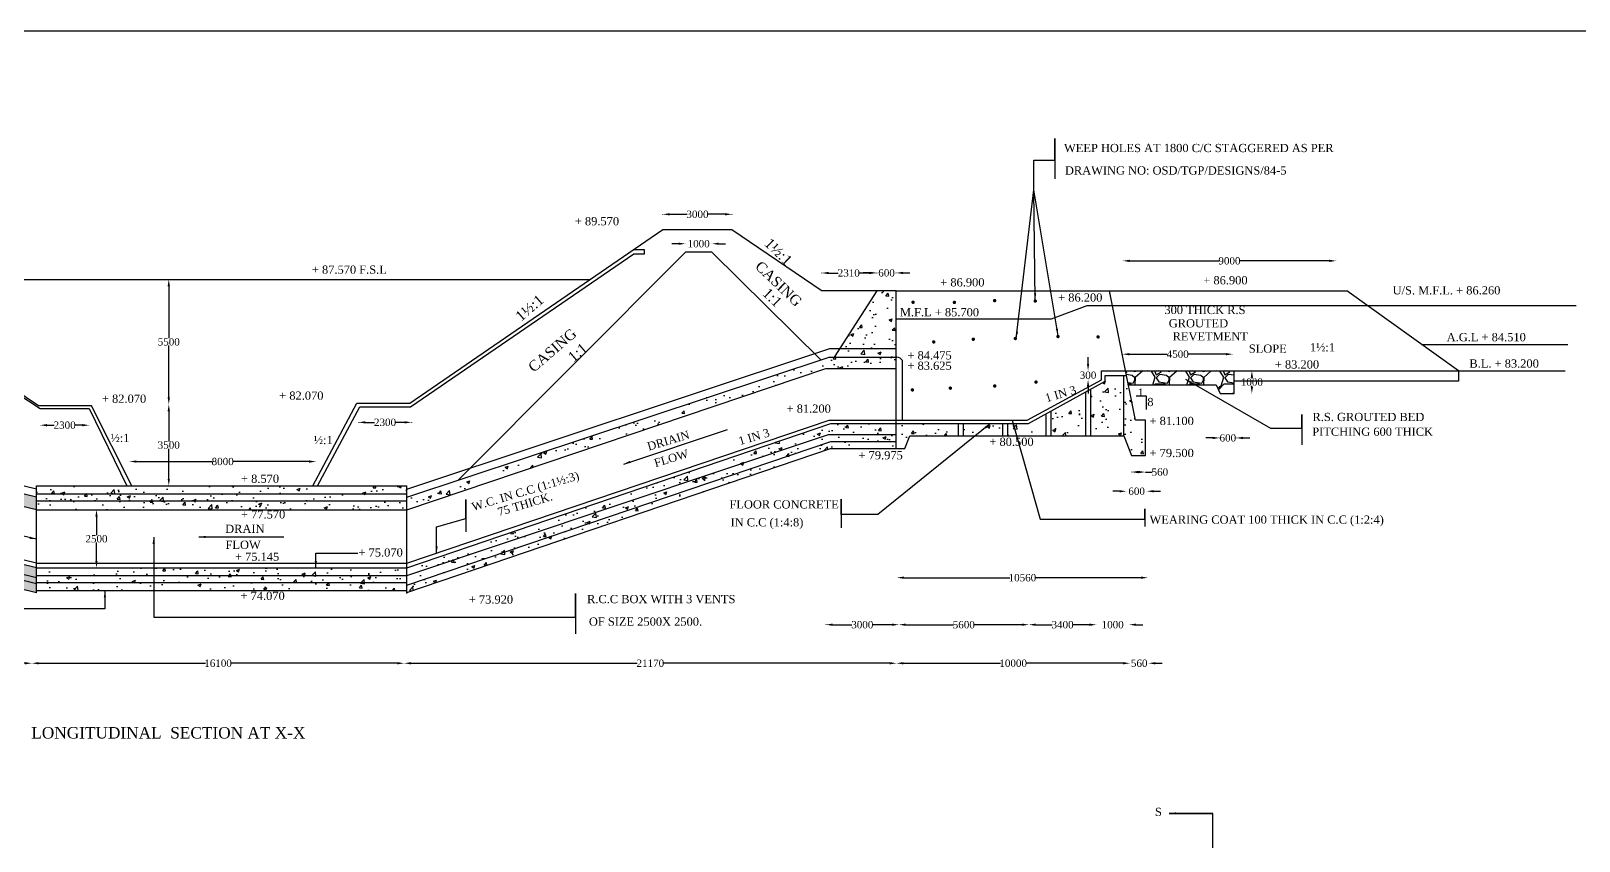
# Model space of a CAD drawing. Header units: millimetres. Extents: x 4623 to 200957, y 6604 to 110630.
# Drawn here: x 65690 to 133445, y 75159 to 110630 of the extents above; entities that cross this region are included whole.
import ezdxf

# ---------------------------------------------------------------- set-up
doc = ezdxf.new("R2010")
doc.units = ezdxf.units.MM
doc.header["$MEASUREMENT"] = 0
for name, color, linetype in [('DIM', 5, 'Continuous'), ('DO LINE', 3, 'Continuous'), ('DWG.LINE', 10, 'Continuous'), ('HATCH', 2, 'Continuous'), ('TEXT', 7, 'Continuous')]:
    doc.layers.add(name, color=color, linetype=linetype)
doc.layers.add('TITLE', color=7, linetype='Continuous', lineweight=30)
doc.styles.get("Standard").update_dxf_attribs({"font": 'TIMES.TTF', "height": 320})
doc.dimstyles.get("Standard").update_dxf_attribs({"dimtxt": 320, "dimasz": 300, "dimexe": 0.18, "dimexo": 0.0625, "dimgap": 0.09, "dimtad": 0, "dimtih": 1, "dimtoh": 1, "dimdec": 0, "dimzin": 0, "dimdsep": 46, "dimtxsty": 'Standard', "dimcen": 300, "dimclrd": 5, "dimclre": 5, "dimclrt": 4, "dimadec": 0, "dimazin": 0, "dimtfac": 1, "dimtdec": 0, "dimtofl": 0, "dimtmove": 0, "dimatfit": 3, "dimfxl": 5, "dimfxlon": 1, "dimtolj": 1, "dimtzin": 0, "dimarcsym": 0})
pattern_1 = [(50, (0, 0), (1434.52, -125.504), [150, -1650]), (355, (0, 0), (-277.503, 1504.384), [120, -1320]), (100.4514, (119.5, -10.5), (1157.019, 1378.879), [127.48, -1402.284]), (46.1842, (0, 400), (2134.482, -331.038), [225, -2475]), (96.6356, (177.9, 372.4), (1869.325, 1948.236), [191.22, -2103.426]), (351.1842, (0, 400), (1869.324, 1948.237), [180, -1980]), (21, (200, 300), (1193.814, -805.238), [150, -1650]), (326, (200, 300), (486.63, 1450.3), [120, -1320]), (71.4514, (299.5, 232.9), (1680.445, 645.061), [127.48, -1402.284]), (37.5, (0, 0), (24.3197, 665.7877), [0, -1304, 0, -1340, 0, -1325]), (7.5, (0, 0), (526.139, 788.8234), [0, -764, 0, -1274, 0, -505]), (327.5, (-446, 0), (1067.6449, -45.1097), [0, -500, 0, -1560, 0, -2070]), (317.5, (-646, 0), (1166.3723, 200.21), [0, -650, 0, -1036, 0, -1470])]

# ---------------------------------------------------------------- blocks, each defined once
blk = doc.blocks.new('*D13')
at = {"layer": 'Defpoints', "color": 0, "ltscale": 0.2}
for p in [(68558, 89667), (68558, 89667), (68530, 87121)]:
    blk.add_point(p, dxfattribs=at)
at = {"layer": 'DIM', "color": 5, "lineweight": -2, "ltscale": 0.2}
for p, q in [((68558, 89667), (68558, 89667)), ((68558, 89367), (68558, 88557)), ((68558, 87421), (68558, 88231)), ((68553, 87121), (68558, 87121))]:
    blk.add_line(p, q, dxfattribs=at)
at = {"layer": 'DIM', "color": 5, "ltscale": 0.2}
for points in [[(68508, 89367), (68608, 89367), (68558, 89667)], [(68508, 87421), (68608, 87421), (68558, 87121)]]:
    blk.add_solid(points, dxfattribs=at)
at = {"layer": 'DIM', "color": 4, "ltscale": 0.2, "insert": (68558, 88394), "char_height": 320, "attachment_point": 5}
blk.add_mtext('\\A1;2500', dxfattribs=at)
blk = doc.blocks.new('*D14')
at = {"layer": 'Defpoints', "color": 0, "ltscale": 0.2}
for p in [(66087, 93404), (66087, 93368), (68241, 93404)]:
    blk.add_point(p, dxfattribs=at)
at = {"layer": 'DIM', "color": 5, "lineweight": -2, "ltscale": 0.2}
for p, q in [((66087, 93373), (66087, 93368)), ((66387, 93368), (66705, 93368)), ((67941, 93368), (67623, 93368)), ((68241, 93373), (68241, 93368))]:
    blk.add_line(p, q, dxfattribs=at)
at = {"layer": 'DIM', "color": 5, "ltscale": 0.2}
for points in [[(66387, 93418), (66387, 93318), (66087, 93368)], [(67941, 93418), (67941, 93318), (68241, 93368)]]:
    blk.add_solid(points, dxfattribs=at)
at = {"layer": 'DIM', "color": 4, "ltscale": 0.2, "insert": (67164, 93368), "char_height": 320, "attachment_point": 5}
blk.add_mtext('\\A1;2300', dxfattribs=at)
blk = doc.blocks.new('*D15')
at = {"layer": 'Defpoints', "color": 0, "ltscale": 0.2}
for p in [(70003, 91697), (78160, 91776), (78160, 91744)]:
    blk.add_point(p, dxfattribs=at)
at = {"layer": 'DIM', "color": 5, "lineweight": -2, "ltscale": 0.2}
for p, q in [((70003, 91771), (70003, 91776)), ((70303, 91776), (73631, 91776)), ((77860, 91776), (74531, 91776)), ((78160, 91771), (78160, 91776))]:
    blk.add_line(p, q, dxfattribs=at)
at = {"layer": 'DIM', "color": 5, "ltscale": 0.2}
for points in [[(70303, 91826), (70303, 91726), (70003, 91776)], [(77860, 91826), (77860, 91726), (78160, 91776)]]:
    blk.add_solid(points, dxfattribs=at)
at = {"layer": 'DIM', "color": 4, "ltscale": 0.2, "insert": (74081, 91776), "char_height": 320, "attachment_point": 5}
blk.add_mtext('\\A1;8000', dxfattribs=at)
blk = doc.blocks.new('*D16')
at = {"layer": 'Defpoints', "color": 0, "ltscale": 0.2}
for p in [(71722, 94282), (71722, 94282), (71738, 90716)]:
    blk.add_point(p, dxfattribs=at)
at = {"layer": 'DIM', "color": 5, "lineweight": -2, "ltscale": 0.2}
for p, q in [((71722, 94282), (71722, 94282)), ((71722, 93982), (71722, 92661)), ((71722, 91016), (71722, 92336)), ((71728, 90716), (71722, 90716))]:
    blk.add_line(p, q, dxfattribs=at)
at = {"layer": 'DIM', "color": 5, "ltscale": 0.2}
for points in [[(71672, 93982), (71772, 93982), (71722, 94282)], [(71672, 91016), (71772, 91016), (71722, 90716)]]:
    blk.add_solid(points, dxfattribs=at)
at = {"layer": 'DIM', "color": 4, "ltscale": 0.2, "insert": (71722, 92499), "char_height": 320, "attachment_point": 5}
blk.add_mtext('\\A1;3500', dxfattribs=at)
blk = doc.blocks.new('*D17')
at = {"layer": 'Defpoints', "color": 0, "ltscale": 0.2}
for p in [(71596, 99748), (71722, 99748), (71722, 94282)]:
    blk.add_point(p, dxfattribs=at)
at = {"layer": 'DIM', "color": 5, "lineweight": -2, "ltscale": 0.2}
for p, q in [((71718, 99748), (71723, 99748)), ((71722, 99448), (71722, 97177)), ((71722, 94582), (71722, 96852)), ((71722, 94282), (71722, 94282))]:
    blk.add_line(p, q, dxfattribs=at)
at = {"layer": 'DIM', "color": 5, "ltscale": 0.2}
for points in [[(71672, 99448), (71772, 99448), (71722, 99748)], [(71672, 94582), (71772, 94582), (71722, 94282)]]:
    blk.add_solid(points, dxfattribs=at)
at = {"layer": 'DIM', "color": 4, "ltscale": 0.2, "insert": (71722, 97015), "char_height": 320, "attachment_point": 5}
blk.add_mtext('\\A1;5500', dxfattribs=at)
blk = doc.blocks.new('*D18')
at = {"layer": 'Defpoints', "color": 0, "ltscale": 0.2}
for p in [(80023, 93508), (82351, 93508), (82351, 93492)]:
    blk.add_point(p, dxfattribs=at)
at = {"layer": 'DIM', "color": 5, "lineweight": -2, "ltscale": 0.2}
for p, q in [((80023, 93497), (80023, 93492)), ((80323, 93492), (80728, 93492)), ((82051, 93492), (81646, 93492)), ((82351, 93497), (82351, 93492))]:
    blk.add_line(p, q, dxfattribs=at)
at = {"layer": 'DIM', "color": 5, "ltscale": 0.2}
for points in [[(80323, 93542), (80323, 93442), (80023, 93492)], [(82051, 93542), (82051, 93442), (82351, 93492)]]:
    blk.add_solid(points, dxfattribs=at)
at = {"layer": 'DIM', "color": 4, "ltscale": 0.2, "insert": (81187, 93492), "char_height": 320, "attachment_point": 5}
blk.add_mtext('\\A1;2300', dxfattribs=at)
blk = doc.blocks.new('*D19')
at = {"layer": 'Defpoints', "color": 0, "ltscale": 0.2}
for p in [(96373, 102602), (93351, 101938), (96373, 101938)]:
    blk.add_point(p, dxfattribs=at)
at = {"layer": 'DIM', "color": 5, "lineweight": -2, "ltscale": 0.2}
for p, q in [((93351, 102596), (93351, 102602)), ((93651, 102602), (94407, 102602)), ((96073, 102602), (95316, 102602)), ((96373, 102596), (96373, 102602))]:
    blk.add_line(p, q, dxfattribs=at)
at = {"layer": 'DIM', "color": 5, "ltscale": 0.2}
for points in [[(93651, 102652), (93651, 102552), (93351, 102602)], [(96073, 102652), (96073, 102552), (96373, 102602)]]:
    blk.add_solid(points, dxfattribs=at)
at = {"layer": 'DIM', "color": 4, "ltscale": 0.2, "insert": (94862, 102602), "char_height": 320, "attachment_point": 5}
blk.add_mtext('\\A1;3000', dxfattribs=at)
blk = doc.blocks.new('*D20')
at = {"layer": 'Defpoints', "color": 0, "ltscale": 0.2}
for p in [(95492, 101314), (94336, 100941), (95492, 100941)]:
    blk.add_point(p, dxfattribs=at)
at = {"layer": 'DIM', "color": 5, "lineweight": -2, "ltscale": 0.2}
for p, q in [((94036, 101314), (93736, 101314)), ((94336, 101310), (94336, 101315)), ((95492, 101310), (95492, 101315)), ((95792, 101314), (96092, 101314))]:
    blk.add_line(p, q, dxfattribs=at)
at = {"layer": 'DIM', "color": 5, "ltscale": 0.2}
for points in [[(94036, 101364), (94036, 101264), (94336, 101314)], [(95792, 101364), (95792, 101264), (95492, 101314)]]:
    blk.add_solid(points, dxfattribs=at)
at = {"layer": 'DIM', "color": 4, "ltscale": 0.2, "insert": (94914, 101314), "char_height": 320, "attachment_point": 5}
blk.add_mtext('\\A1;1000', dxfattribs=at)
blk = doc.blocks.new('*D21')
at = {"layer": 'Defpoints', "color": 0, "ltscale": 0.2}
for p in [(100297, 100064), (102670, 100048), (102670, 100031)]:
    blk.add_point(p, dxfattribs=at)
at = {"layer": 'DIM', "color": 5, "lineweight": -2, "ltscale": 0.2}
for p, q in [((100297, 100036), (100297, 100031)), ((100597, 100031), (101025, 100031)), ((102370, 100031), (101943, 100031)), ((102670, 100036), (102670, 100031))]:
    blk.add_line(p, q, dxfattribs=at)
at = {"layer": 'DIM', "color": 5, "ltscale": 0.2}
for points in [[(100597, 100081), (100597, 99981), (100297, 100031)], [(102370, 100081), (102370, 99981), (102670, 100031)]]:
    blk.add_solid(points, dxfattribs=at)
at = {"layer": 'DIM', "color": 4, "ltscale": 0.2, "insert": (101484, 100031), "char_height": 320, "attachment_point": 5}
blk.add_mtext('\\A1;2310', dxfattribs=at)
blk = doc.blocks.new('*D22')
at = {"layer": 'Defpoints', "color": 0, "ltscale": 0.2}
for p in [(103557, 100036), (102720, 99249), (103557, 99249)]:
    blk.add_point(p, dxfattribs=at)
at = {"layer": 'DIM', "color": 5, "lineweight": -2, "ltscale": 0.2}
for p, q in [((102420, 100036), (102120, 100036)), ((102720, 100031), (102720, 100036)), ((103557, 100031), (103557, 100036)), ((103857, 100036), (104157, 100036))]:
    blk.add_line(p, q, dxfattribs=at)
at = {"layer": 'DIM', "color": 5, "ltscale": 0.2}
for points in [[(102420, 100086), (102420, 99986), (102720, 100036)], [(103857, 100086), (103857, 99986), (103557, 100036)]]:
    blk.add_solid(points, dxfattribs=at)
at = {"layer": 'DIM', "color": 4, "ltscale": 0.2, "insert": (103138, 100036), "char_height": 320, "attachment_point": 5}
blk.add_mtext('\\A1;600', dxfattribs=at)
blk = doc.blocks.new('*D23')
at = {"layer": 'Defpoints', "color": 0, "ltscale": 0.2}
for p in [(112544, 95753), (111956, 95357), (112544, 95357)]:
    blk.add_point(p, dxfattribs=at)
at = {"layer": 'DIM', "color": 5, "lineweight": -2, "ltscale": 0.2}
for p, q in [((111956, 96053), (111956, 96353)), ((111961, 95753), (111956, 95753)), ((111961, 95357), (111956, 95357)), ((111956, 95057), (111956, 94757))]:
    blk.add_line(p, q, dxfattribs=at)
at = {"layer": 'DIM', "color": 5, "ltscale": 0.2}
for points in [[(111906, 96053), (112006, 96053), (111956, 95753)], [(111906, 95057), (112006, 95057), (111956, 95357)]]:
    blk.add_solid(points, dxfattribs=at)
at = {"layer": 'DIM', "color": 4, "ltscale": 0.2, "insert": (111956, 95555), "char_height": 320, "attachment_point": 5}
blk.add_mtext('\\A1;300', dxfattribs=at)
blk = doc.blocks.new('*D24')
at = {"layer": 'Defpoints', "color": 0, "ltscale": 0.2}
for p in [(117716.5, 92793), (118431.5, 92809.5), (118431.5, 92793)]:
    blk.add_point(p, dxfattribs=at)
at = {"layer": 'DIM', "color": 5, "lineweight": -2, "ltscale": 0.2}
for p, q in [((117416.5, 92809.5), (117116.5, 92809.5)), ((117716.5, 92804.5), (117716.5, 92809.68)), ((118431.5, 92804.5), (118431.5, 92809.68)), ((118731.5, 92809.5), (119031.5, 92809.5))]:
    blk.add_line(p, q, dxfattribs=at)
at = {"layer": 'DIM', "color": 5, "ltscale": 0.2}
for points in [[(117416.5, 92859.5), (117416.5, 92759.5), (117716.5, 92809.5)], [(118731.5, 92859.5), (118731.5, 92759.5), (118431.5, 92809.5)]]:
    blk.add_solid(points, dxfattribs=at)
at = {"layer": 'DIM', "color": 4, "ltscale": 0.2, "insert": (118074, 92809.5), "char_height": 320, "attachment_point": 5}
blk.add_mtext('\\A1;600', dxfattribs=at)
blk = doc.blocks.new('*D25')
at = {"layer": 'Defpoints', "color": 0, "ltscale": 0.2}
for p in [(113853, 92036), (114464, 92036), (114464, 91316)]:
    blk.add_point(p, dxfattribs=at)
at = {"layer": 'DIM', "color": 5, "lineweight": -2, "ltscale": 0.2}
for p, q in [((113853, 91320), (113853, 91315)), ((114153, 91316), (114164, 91316)), ((114464, 91320), (114464, 91315)), ((114464, 91316), (114764, 91316))]:
    blk.add_line(p, q, dxfattribs=at)
at = {"layer": 'DIM', "color": 5, "ltscale": 0.2}
for points in [[(114153, 91366), (114153, 91266), (113853, 91316)], [(114164, 91366), (114164, 91266), (114464, 91316)]]:
    blk.add_solid(points, dxfattribs=at)
at = {"layer": 'DIM', "color": 4, "ltscale": 0.2, "insert": (115099, 91316), "char_height": 320, "attachment_point": 5}
blk.add_mtext('\\A1;560', dxfattribs=at)
blk = doc.blocks.new('*D26')
at = {"layer": 'Defpoints', "color": 0, "ltscale": 0.2}
for p in [(113633.5, 90492), (114532, 90492), (114532, 90475)]:
    blk.add_point(p, dxfattribs=at)
at = {"layer": 'DIM', "color": 5, "lineweight": -2, "ltscale": 0.2}
for p, q in [((113333.5, 90475), (113033.5, 90475)), ((113633.5, 90480), (113633.5, 90474.82)), ((114532, 90480), (114532, 90474.82)), ((114832, 90475), (115132, 90475))]:
    blk.add_line(p, q, dxfattribs=at)
at = {"layer": 'DIM', "color": 5, "ltscale": 0.2}
for points in [[(113333.5, 90525), (113333.5, 90425), (113633.5, 90475)], [(114832, 90525), (114832, 90425), (114532, 90475)]]:
    blk.add_solid(points, dxfattribs=at)
at = {"layer": 'DIM', "color": 4, "ltscale": 0.2, "insert": (114082.75, 90475), "char_height": 320, "attachment_point": 5}
blk.add_mtext('\\A1;600', dxfattribs=at)
blk = doc.blocks.new('*D27')
at = {"layer": 'Defpoints', "color": 0, "ltscale": 0.2}
for p in [(113475, 100432), (122815, 100564), (122815, 100564)]:
    blk.add_point(p, dxfattribs=at)
at = {"layer": 'DIM', "color": 5, "lineweight": -2, "ltscale": 0.2}
for p, q in [((113475, 100558), (113475, 100564)), ((113775, 100564), (117690, 100564)), ((122515, 100564), (118600, 100564)), ((122815, 100564), (122815, 100564))]:
    blk.add_line(p, q, dxfattribs=at)
at = {"layer": 'DIM', "color": 5, "ltscale": 0.2}
for points in [[(113775, 100614), (113775, 100514), (113475, 100564)], [(122515, 100614), (122515, 100514), (122815, 100564)]]:
    blk.add_solid(points, dxfattribs=at)
at = {"layer": 'DIM', "color": 4, "ltscale": 0.2, "insert": (118145, 100564), "char_height": 320, "attachment_point": 5}
blk.add_mtext('\\A1;9000', dxfattribs=at)
blk = doc.blocks.new('*D28')
at = {"layer": 'Defpoints', "color": 0, "ltscale": 0.2}
for p in [(113462, 96419), (118298, 96477), (118298, 96444)]:
    blk.add_point(p, dxfattribs=at)
at = {"layer": 'DIM', "color": 5, "lineweight": -2, "ltscale": 0.2}
for p, q in [((113462, 96472), (113462, 96477)), ((113762, 96477), (115420, 96477)), ((117998, 96477), (116341, 96477)), ((118298, 96472), (118298, 96477))]:
    blk.add_line(p, q, dxfattribs=at)
at = {"layer": 'DIM', "color": 5, "ltscale": 0.2}
for points in [[(113762, 96527), (113762, 96427), (113462, 96477)], [(117998, 96527), (117998, 96427), (118298, 96477)]]:
    blk.add_solid(points, dxfattribs=at)
at = {"layer": 'DIM', "color": 4, "ltscale": 0.2, "insert": (115880, 96477), "char_height": 320, "attachment_point": 5}
blk.add_mtext('\\A1;4500', dxfattribs=at)
blk = doc.blocks.new('*D29')
at = {"layer": 'Defpoints', "color": 0, "ltscale": 0.2}
for p in [(118344, 95753), (119126, 95753), (118344, 94759)]:
    blk.add_point(p, dxfattribs=at)
at = {"layer": 'DIM', "color": 5, "lineweight": -2, "ltscale": 0.2}
for p, q in [((119121, 95753), (119126, 95753)), ((119126, 95453), (119126, 95419)), ((119126, 95059), (119126, 95093)), ((119121, 94759), (119126, 94759))]:
    blk.add_line(p, q, dxfattribs=at)
at = {"layer": 'DIM', "color": 5, "ltscale": 0.2}
for points in [[(119076, 95453), (119176, 95453), (119126, 95753)], [(119076, 95059), (119176, 95059), (119126, 94759)]]:
    blk.add_solid(points, dxfattribs=at)
at = {"layer": 'DIM', "color": 4, "ltscale": 0.2, "insert": (119126, 95256), "char_height": 320, "attachment_point": 5}
blk.add_mtext('\\A1;1000', dxfattribs=at)
blk = doc.blocks.new('*D31')
at = {"layer": 'Defpoints', "color": 0, "ltscale": 0.2}
for p in [(103596, 86691), (114570, 86691), (114570, 86691)]:
    blk.add_point(p, dxfattribs=at)
at = {"layer": 'DIM', "color": 5, "lineweight": -2, "ltscale": 0.2}
for p, q in [((103596, 86691), (103596, 86691)), ((103896, 86691), (108528, 86691)), ((114270, 86691), (109637, 86691)), ((114570, 86691), (114570, 86691))]:
    blk.add_line(p, q, dxfattribs=at)
at = {"layer": 'DIM', "color": 5, "ltscale": 0.2}
for points in [[(103896, 86741), (103896, 86641), (103596, 86691)], [(114270, 86741), (114270, 86641), (114570, 86691)]]:
    blk.add_solid(points, dxfattribs=at)
at = {"layer": 'DIM', "color": 4, "ltscale": 0.2, "insert": (109083, 86691), "char_height": 320, "attachment_point": 5}
blk.add_mtext('\\A1;10560', dxfattribs=at)
blk = doc.blocks.new('*D32')
at = {"layer": 'Defpoints', "color": 0, "ltscale": 0.2}
for p in [(100481, 84648), (103671, 84632), (103671, 84600)]:
    blk.add_point(p, dxfattribs=at)
at = {"layer": 'DIM', "color": 5, "lineweight": -2, "ltscale": 0.2}
for p, q in [((100481, 84638), (100481, 84632)), ((100781, 84632), (101621, 84632)), ((103371, 84632), (102531, 84632)), ((103671, 84628), (103671, 84633))]:
    blk.add_line(p, q, dxfattribs=at)
at = {"layer": 'DIM', "color": 5, "ltscale": 0.2}
for points in [[(100781, 84682), (100781, 84582), (100481, 84632)], [(103371, 84682), (103371, 84582), (103671, 84632)]]:
    blk.add_solid(points, dxfattribs=at)
at = {"layer": 'DIM', "color": 4, "ltscale": 0.2, "insert": (102076, 84632), "char_height": 320, "attachment_point": 5}
blk.add_mtext('\\A1;3000', dxfattribs=at)
blk = doc.blocks.new('*D33')
at = {"layer": 'Defpoints', "color": 0, "ltscale": 0.2}
for p in [(103671, 84600), (109365, 84632), (109365, 84441)]:
    blk.add_point(p, dxfattribs=at)
at = {"layer": 'DIM', "color": 5, "lineweight": -2, "ltscale": 0.2}
for p, q in [((103671, 84628), (103671, 84633)), ((103971, 84632), (106065, 84632)), ((109065, 84632), (106971, 84632)), ((109365, 84628), (109365, 84633))]:
    blk.add_line(p, q, dxfattribs=at)
at = {"layer": 'DIM', "color": 5, "ltscale": 0.2}
for points in [[(103971, 84682), (103971, 84582), (103671, 84632)], [(109065, 84682), (109065, 84582), (109365, 84632)]]:
    blk.add_solid(points, dxfattribs=at)
at = {"layer": 'DIM', "color": 4, "ltscale": 0.2, "insert": (106518, 84632), "char_height": 320, "attachment_point": 5}
blk.add_mtext('\\A1;5600', dxfattribs=at)
blk = doc.blocks.new('*D34')
at = {"layer": 'Defpoints', "color": 0, "ltscale": 0.2}
for p in [(109365, 84441), (112316, 84632), (112316, 84489)]:
    blk.add_point(p, dxfattribs=at)
at = {"layer": 'DIM', "color": 5, "lineweight": -2, "ltscale": 0.2}
for p, q in [((109365, 84628), (109365, 84633)), ((109665, 84632), (110386, 84632)), ((112016, 84632), (111295, 84632)), ((112316, 84628), (112316, 84633))]:
    blk.add_line(p, q, dxfattribs=at)
at = {"layer": 'DIM', "color": 5, "ltscale": 0.2}
for points in [[(109665, 84682), (109665, 84582), (109365, 84632)], [(112016, 84682), (112016, 84582), (112316, 84632)]]:
    blk.add_solid(points, dxfattribs=at)
at = {"layer": 'DIM', "color": 4, "ltscale": 0.2, "insert": (110840, 84632), "char_height": 320, "attachment_point": 5}
blk.add_mtext('\\A1;3400', dxfattribs=at)
blk = doc.blocks.new('*D35')
at = {"layer": 'Defpoints', "color": 0, "ltscale": 0.2}
for p in [(112316, 84489), (113751.5, 84632.5), (113751.5, 84473)]:
    blk.add_point(p, dxfattribs=at)
at = {"layer": 'DIM', "color": 5, "lineweight": -2, "ltscale": 0.2}
for p, q in [((112016, 84632.5), (111716, 84632.5)), ((112316, 84627.5), (112316, 84632.68)), ((113751.5, 84627.5), (113751.5, 84632.68)), ((114051.5, 84632.5), (114351.5, 84632.5))]:
    blk.add_line(p, q, dxfattribs=at)
at = {"layer": 'DIM', "color": 5, "ltscale": 0.2}
for points in [[(112016, 84682.5), (112016, 84582.5), (112316, 84632.5)], [(114051.5, 84682.5), (114051.5, 84582.5), (113751.5, 84632.5)]]:
    blk.add_solid(points, dxfattribs=at)
at = {"layer": 'DIM', "color": 4, "ltscale": 0.2, "insert": (113033.75, 84632.5), "char_height": 320, "attachment_point": 5}
blk.add_mtext('\\A1;1000', dxfattribs=at)
blk = doc.blocks.new('*D40')
at = {"layer": 'Defpoints', "color": 0, "ltscale": 0.2}
for p in [(42777, 82894), (65730, 82956), (65730, 82944)]:
    blk.add_point(p, dxfattribs=at)
at = {"layer": 'DIM', "color": 5, "lineweight": -2, "ltscale": 0.2}
for p, q in [((42777, 82939), (42777, 82944)), ((43077, 82944), (53676, 82944)), ((65430, 82944), (54830, 82944)), ((65730, 82949), (65730, 82944))]:
    blk.add_line(p, q, dxfattribs=at)
at = {"layer": 'DIM', "color": 5, "ltscale": 0.2}
for points in [[(43077, 82994), (43077, 82894), (42777, 82944)], [(65430, 82994), (65430, 82894), (65730, 82944)]]:
    blk.add_solid(points, dxfattribs=at)
at = {"layer": 'DIM', "color": 4, "ltscale": 0.2, "insert": (54253, 82944), "char_height": 320, "attachment_point": 5}
blk.add_mtext('\\A1;23020', dxfattribs=at)
blk = doc.blocks.new('*D41')
at = {"layer": 'Defpoints', "color": 0, "ltscale": 0.2}
for p in [(65730, 82956), (82029, 82944), (82029, 82944)]:
    blk.add_point(p, dxfattribs=at)
at = {"layer": 'DIM', "color": 5, "lineweight": -2, "ltscale": 0.2}
for p, q in [((65730, 82949), (65730, 82944)), ((66030, 82944), (73325, 82944)), ((81729, 82944), (74434, 82944)), ((82029, 82944), (82029, 82944))]:
    blk.add_line(p, q, dxfattribs=at)
at = {"layer": 'DIM', "color": 5, "ltscale": 0.2}
for points in [[(66030, 82994), (66030, 82894), (65730, 82944)], [(81729, 82994), (81729, 82894), (82029, 82944)]]:
    blk.add_solid(points, dxfattribs=at)
at = {"layer": 'DIM', "color": 4, "ltscale": 0.2, "insert": (73879, 82944), "char_height": 320, "attachment_point": 5}
blk.add_mtext('\\A1;16100', dxfattribs=at)
blk = doc.blocks.new('*D42')
at = {"layer": 'Defpoints', "color": 0, "ltscale": 0.2}
for p in [(82029, 82944), (103569, 83155), (103569, 82944)]:
    blk.add_point(p, dxfattribs=at)
at = {"layer": 'DIM', "color": 5, "lineweight": -2, "ltscale": 0.2}
for p, q in [((82029, 82944), (82029, 82944)), ((82329, 82944), (92222, 82944)), ((103269, 82944), (93376, 82944)), ((103569, 82949), (103569, 82944))]:
    blk.add_line(p, q, dxfattribs=at)
at = {"layer": 'DIM', "color": 5, "ltscale": 0.2}
for points in [[(82329, 82994), (82329, 82894), (82029, 82944)], [(103269, 82994), (103269, 82894), (103569, 82944)]]:
    blk.add_solid(points, dxfattribs=at)
at = {"layer": 'DIM', "color": 4, "ltscale": 0.2, "insert": (92799, 82944), "char_height": 320, "attachment_point": 5}
blk.add_mtext('\\A1;21170', dxfattribs=at)
blk = doc.blocks.new('*D43')
at = {"layer": 'Defpoints', "color": 0, "ltscale": 0.2}
for p in [(103569, 83155), (113789, 83055), (113789, 82944)]:
    blk.add_point(p, dxfattribs=at)
at = {"layer": 'DIM', "color": 5, "lineweight": -2, "ltscale": 0.2}
for p, q in [((103569, 82949), (103569, 82944)), ((103869, 82944), (108124, 82944)), ((113489, 82944), (109234, 82944)), ((113789, 82949), (113789, 82944))]:
    blk.add_line(p, q, dxfattribs=at)
at = {"layer": 'DIM', "color": 5, "ltscale": 0.2}
for points in [[(103869, 82994), (103869, 82894), (103569, 82944)], [(113489, 82994), (113489, 82894), (113789, 82944)]]:
    blk.add_solid(points, dxfattribs=at)
at = {"layer": 'DIM', "color": 4, "ltscale": 0.2, "insert": (108679, 82944), "char_height": 320, "attachment_point": 5}
blk.add_mtext('\\A1;10000', dxfattribs=at)
blk = doc.blocks.new('*D44')
at = {"layer": 'Defpoints', "color": 0, "ltscale": 0.2}
for p in [(113789, 83055), (114600.5, 82955.5), (114600.5, 82944)]:
    blk.add_point(p, dxfattribs=at)
at = {"layer": 'DIM', "color": 5, "lineweight": -2, "ltscale": 0.2}
for p, q in [((113489, 82944), (113189, 82944)), ((113789, 82949), (113789, 82943.82)), ((114600.5, 82949), (114600.5, 82943.82)), ((114900.5, 82944), (115200.5, 82944))]:
    blk.add_line(p, q, dxfattribs=at)
at = {"layer": 'DIM', "color": 5, "ltscale": 0.2}
for points in [[(113489, 82994), (113489, 82894), (113789, 82944)], [(114900.5, 82994), (114900.5, 82894), (114600.5, 82944)]]:
    blk.add_solid(points, dxfattribs=at)
at = {"layer": 'DIM', "color": 4, "ltscale": 0.2, "insert": (114194.75, 82944), "char_height": 320, "attachment_point": 5}
blk.add_mtext('\\A1;560', dxfattribs=at)

msp = doc.modelspace()

# ---------------------------------------------------------------- hatches: boundary and pattern name
at = {"layer": 'HATCH', "ltscale": 0.2}
h = msp.add_hatch(dxfattribs=at)
h.set_pattern_fill('AR-CONC', color=256, scale=200, style=0)
h.set_pattern_definition(pattern_1)
h.paths.add_polyline_path([(103556.6, 96720.9), (101102.2, 96720.9), (100865.9, 96351.7), (103556.6, 96351.7)])
h.paths.add_polyline_path([(103556.6, 99249.3), (102719.7, 99249.3), (101102.2, 96720.9), (103556.6, 96720.9)])
h = msp.add_hatch(dxfattribs=at)
h.set_pattern_fill('AR-CONC', color=256, scale=200, style=0)
h.set_pattern_definition(pattern_1)
h.paths.add_polyline_path([(34214.1, 92761.2), (32957, 92761.2), (32957, 91208.4), (33637.5, 91208.4), (33921.6, 92125.6), (34214.1, 92125.6)])
h.paths.add_polyline_path([(36041.5, 92761.2), (34426.5, 92761.2), (34426.5, 92125.6), (36041.5, 92125.6)])
h.paths.add_polyline_path([(37857.3, 92761.2), (36254, 92761.2), (36254, 92125.6), (37857.3, 92125.6)])
h.paths.add_polyline_path([(39684.8, 92761.2), (38069.8, 92761.2), (38069.8, 92125.6), (39684.8, 92125.6)])
h.paths.add_polyline_path([(41602.4, 92761.2), (39897.2, 92761.2), (39897.2, 92125.6), (41602.4, 92125.6)])
h.paths.add_polyline_path([(42920.5, 92761.2), (41814.8, 92761.2), (41814.8, 92125.6), (42292.2, 92125.6), (42563.3, 91678.4), (42920.5, 91678.4)])
h.paths.add_polyline_path([(42920.5, 92088.6), (42920.5, 91678.4), (65929.7, 86027.7), (65929.7, 86417.6)])
h.paths.add_polyline_path([(42920.5, 92327.8), (42920.5, 92088.6), (65929.7, 86417.6), (65929.7, 86684.4)])
h.paths.add_polyline_path([(42920.5, 92761.2), (42920.5, 92327.8), (65929.7, 86684.4), (65929.7, 87121.2)])
h.paths.add_polyline_path([(42920.5, 95812.6), (42920.5, 95202.4), (65929.7, 89666.6), (65929.7, 90212.3)])
h.paths.add_polyline_path([(43622.8, 97481.4), (42920.5, 97481.4), (42920.5, 96176.6), (44287.8, 95843.2)])
h.paths.add_polyline_path([(44287.8, 95843.2), (42920.5, 96176.6), (42920.5, 95812.6), (44451.5, 95440)])
h = msp.add_hatch(dxfattribs=at)
h.set_pattern_fill('AR-CONC', color=256, scale=200, style=0)
h.set_pattern_definition(pattern_1)
h.paths.add_polyline_path([(100679.2, 92344.2), (103556.6, 92344.2), (103556.6, 92653.3), (100697.4, 92653.3), (82143.9, 86358), (82143.9, 86044.4)])
h.paths.add_polyline_path([(100697.4, 92653.3), (103556.6, 92653.3), (103556.6, 92964.9), (100592.8, 92964.9), (82143.9, 86781.1), (82143.9, 86358)])
h.paths.add_polyline_path([(100592.8, 92964.9), (103556.6, 92964.9), (103556.6, 93448.7), (100693.6, 93448.7), (82143.9, 87121.2), (82143.9, 86781.1)])
h.paths.add_polyline_path([(100475.6, 95856.2), (103556.6, 95856.2), (103556.6, 96351.7), (100619, 96351.7), (82143.9, 90211.1), (82143.9, 89666.6)])
h = msp.add_hatch(dxfattribs=at)
h.set_pattern_fill('AR-CONC', color=256, scale=200, style=0)
h.set_pattern_definition(pattern_1)
h.paths.add_polyline_path([(114464.4, 93589.5), (114029.9, 93589.5), (113636.5, 95550.1), (113520.6, 95550.1), (113520.6, 92907.9), (113853.3, 92036.4), (114464.4, 92036.4)])
h.paths.add_polyline_path([(113520.6, 95550.1), (112709.5, 95550.1), (112709.5, 95301.4), (112063.4, 94945.3), (112063.4, 92907.9), (113520.6, 92907.9)])
h.paths.add_polyline_path([(111851.3, 94828.4), (110327.3, 93988.5), (110327.3, 92907.9), (111851.3, 92907.9)])
h.paths.add_polyline_path([(110115.2, 93871.6), (109347.9, 93448.7), (108430.8, 93448.7), (108430.8, 92907.9), (110115.2, 92907.9)])
h.paths.add_polyline_path([(108218.7, 93448.7), (106486.6, 93448.7), (106486.6, 92907.9), (108218.7, 92907.9)])
h.paths.add_polyline_path([(106274.5, 93448.7), (103556.6, 93448.7), (103556.6, 92344.2), (103934.6, 92344.2), (104155.5, 92907.9), (106274.5, 92907.9)])
h = msp.add_hatch(dxfattribs=at)
h.set_pattern_fill('GRAVEL', color=256, scale=1500, style=0)
h.set_pattern_definition([(228.0128, (1080, 1500), (-11999.99735, -13500.00201), [201.804, -19978.632]), (184.9697, (945, 1350), (18000.001577, 1499.98696), [346.302, -34283.887]), (132.5104, (600, 1320), (14999.98608, -16500.01301), [244.182, -24174.048]), (267.2737, (15, 945), (1499.994027, 30000.000442), [315.357, -31220.337]), (292.8337, (0, 630), (-7500.014858, 17999.994618), [309.233, -30614.06]), (357.2737, (120, 345), (-30000.000442, 1499.994027), [315.357, -31220.337]), (37.6942, (435, 330), (-19500.011018, -14999.985608), [417.043, -41287.274]), (72.2553, (765, 585), (10500.016144, 32999.994347), [393.732, -38979.482]), (121.4296, (885, 960), (-12000.01235, 19499.992555), [316.425, -31326.11]), (175.2364, (720, 1230), (16500.00142, -1499.9873), [361.248, -17701.144]), (222.3974, (360, 1260), (-18000.011027, -16499.988123), [467.172, -46250.062]), (138.8141, (1500, 930), (-10500.00442, 8999.99597), [159.452, -15785.766]), (171.4692, (1380, 1035), (19499.997427, -3000.011865), [303.356, -30032.267]), (225, (1080, 1080), (-2e-13, -1500.0005), [212.131, -1909.188]), (203.1986, (975, 1260), (7499.9996, 3000.002), [114.237, -11309.423]), (291.8014, (870, 1215), (-1499.99987, 4500.0004), [161.554, -7916.193]), (30.9638, (930, 1065), (4499.99703, 3000.00373), [262.394, -8484.034]), (161.5651, (1155, 1200), (3000.0007, -1499.9976), [189.737, -4553.68]), (16.3895, (0, 1215), (15000.003298, 4499.989065), [265.8, -26314.268]), (70.3462, (255, 1290), (-5999.99287, -16500.003203), [222.992, -22076.112]), (293.1986, (1155, 1500), (-3000.002, 7499.9996), [228.472, -11195.187]), (343.6105, (1245, 1290), (-15000.003298, 4499.989065), [265.8, -26314.268]), (339.444, (0, 285), (-7500.00277, 2999.994), [256.32, -12559.686]), (294.7751, (240, 195), (-7499.988284, 16500.00513), [214.767, -21261.964]), (66.8014, (1170, 0), (3000.002, 7499.9996), [228.472, -11195.187]), (17.354, (1260, 210), (-19500.00303, -5999.991753), [251.446, -24893.136]), (69.444, (435, 0), (-2999.994, -7500.00277), [128.16, -12687.846]), (101.3099, (1080, 0), (-1499.99645, 6000.0011), [76.485, -7572.043]), (165.9638, (1065, 75), (4500.0008, -1499.9971), [309.233, -5875.425]), (186.009, (765, 150), (14999.999626, 1499.998976), [286.575, -28370.885]), (303.6901, (930, 930), (-1500.002, 2999.9993), [216.333, -5191.993]), (353.1572, (1050, 750), (25499.999048, -3000.011997), [377.691, -37391.344]), (60.9454, (1425, 705), (-6000.00004, -10500.00058), [154.434, -15289.011]), (90, (1500, 840), (-1500, 1500), [90, -1410]), (120.2564, (735, 195), (5999.99233, -10500.00368), [208.386, -20630.28]), (48.0128, (630, 375), (11999.99735, 13500.00201), [403.608, -19776.828]), (0, (900, 675), (1500, 1500), [390, -1110]), (325.3048, (1290, 675), (-14999.99139, 10500.012914), [237.171, -23479.911]), (254.0546, (1485, 540), (-1499.99983, -6000.0002), [218.403, -10701.762]), (207.646, (1425, 330), (-28499.99371, -15000.01157), [355.598, -35204.211]), (175.4261, (1110, 165), (-19500.000837, 1499.992202), [376.199, -37243.611])])
h.paths.add_polyline_path([(117565.6, 95131), (117737, 94759.4), (118344.3, 94759.4), (118344.3, 95753.2), (113595.7, 95753.2), (113720.6, 95131)])
h = msp.add_hatch(dxfattribs=at)
h.set_pattern_fill('AR-CONC', color=256, scale=200, style=0)
h.set_pattern_definition(pattern_1)
h.paths.add_polyline_path([(82143.9, 86481.1), (65929.7, 86481.1), (65929.7, 86125), (82143.9, 86125)])
h.paths.add_polyline_path([(82143.9, 86781.1), (65929.7, 86781.1), (65929.7, 86481.1), (82143.9, 86481.1)])
h.paths.add_polyline_path([(82143.9, 87121.2), (65929.7, 87121.2), (65929.7, 86781.1), (82143.9, 86781.1)])
h.paths.add_polyline_path([(82143.9, 90054.7), (65929.7, 90054.7), (65929.7, 89666.6), (82143.9, 89666.6)])
h.paths.add_polyline_path([(82143.9, 90365.1), (65929.7, 90365.1), (65929.7, 90054.7), (82143.9, 90054.7)])
h.paths.add_polyline_path([(82143.9, 90715.6), (65929.7, 90715.6), (65929.7, 90365.1), (82143.9, 90365.1)])

# ---------------------------------------------------------------- linework, layer by layer
at = {"layer": 'DIM', "ltscale": 0.2}
for points in [[(109576, 104975.5), (110499.5, 104975.5), (110499.5, 105923), (110499.5, 104153)], [(121309.5, 93239), (121309.5, 93843), (121309.5, 92512)], [(101148.5, 89456), (101148.5, 90127.5), (101148.5, 88866.5)], [(84723, 89288), (84723, 90108), (84723, 88695.5)], [(114438.5, 89252.5), (114438.5, 89707.5), (114438.5, 88926)], [(89522.5, 84968), (89522.5, 86004), (89522.5, 84228)]]:
    msp.add_lwpolyline(points, dxfattribs=at)
at = {"layer": 'DO LINE', "ltscale": 0.2}
for points in [[(57824.8, 99747.7), (90161.2, 99747.7)], [(103556.6, 98020), (110349.1, 98020), (111924.4, 98609.9), (133316.4, 98609.9)], [(82143.9, 90561.7), (100654, 96720.9), (103556.6, 96720.9)], [(65929.7, 90566.2), (42920.5, 96176.6)], [(128162.8, 95753.2), (128162.8, 95295.4), (118344.3, 95295.4)], [(112063.4, 94945.3), (112063.4, 92907.9)], [(111851.3, 94828.4), (111851.3, 92907.9)], [(108218.7, 93448.7), (108218.7, 92907.9)], [(108430.8, 93448.7), (108430.8, 92907.9)], [(82143.9, 86358), (100697.4, 92653.3), (103556.6, 92653.3)], [(65929.7, 86417.6), (42920.5, 92088.6)], [(65929.7, 90365.1), (82143.9, 90365.1)], [(65929.7, 86481.1), (82143.9, 86481.1)]]:
    msp.add_lwpolyline(points, dxfattribs=at)
at = {"layer": 'DWG.LINE', "ltscale": 0.2}
for points in [[(70098.6, 90715.6), (68333.9, 94220.3), (66022, 94220.3), (54972.3, 101671.2), (50260.3, 101671.2), (44200.5, 97481.4)], [(78023.6, 90715.6), (79957.9, 94328.1), (82267.8, 94328.1), (93351.3, 101938), (96372.5, 101938), (100317.8, 99249.3)], [(78233.9, 90715.6), (80079.5, 94167.2), (82301.6, 94167.2), (92073.8, 100872.1), (92541.1, 100872.1), (92541.1, 101042.4), (92046.8, 101042.4)], [(56335.2, 100752.2), (55870.4, 100752.2), (55870.4, 100525.7), (56311, 100525.7), (66087.3, 94092.7), (68241, 94092.7), (69892.4, 90715.6)], [(100264.9, 96234), (95492.3, 100941.2), (94335.7, 100941.2), (84391.9, 90958.3)], [(103556.6, 92344.2), (103556.6, 99249.3), (100317.8, 99249.3)], [(100865.9, 96351.7), (102719.7, 99249.3)], [(103556.6, 99249.3), (123284.5, 99249.3)], [(103934.6, 92344.2), (104155.5, 92907.9), (113520.6, 92907.9), (113853.3, 92036.4), (114464.4, 92036.4), (114464.4, 93589.5), (114029.9, 93589.5), (112894.3, 99249.3)], [(128162.8, 95753.2), (123284.5, 99249.3)], [(65929.7, 86027.7), (42920.5, 91678.4), (42920.5, 97481.4), (44200.5, 97481.4)], [(126551.4, 96908), (132959.6, 96908)], [(82143.9, 90211.1), (100619, 96351.7), (103594, 96351.7)], [(65929.7, 90212.3), (42920.5, 95812.6)], [(82143.9, 89666.6), (100475.6, 95856.2), (103556.6, 95856.2)], [(82143.9, 87321.2), (100619, 93590.9), (109288.4, 93590.9), (112543.6, 95356.8), (112543.6, 95753.2), (132831.4, 95753.2)], [(82143.9, 87121.2), (100693.6, 93448.7), (109347.9, 93448.7), (112709.5, 95301.4), (112709.5, 95550.1), (113636.5, 95550.1)], [(103832.4, 93590.9), (103832.4, 96196.5)], [(113520.6, 92907.9), (113520.6, 95550.1)], [(113720.6, 95131), (117565.6, 95131), (117737, 94759.4), (118344.3, 94759.4), (118344.3, 95753.2)], [(65929.7, 89666.6), (42920.5, 95202.4)], [(114065.5, 94647.5), (114500, 94647.5), (114500, 94059.5)], [(110115.2, 93871.6), (110115.2, 92907.9)], [(110327.3, 93988.5), (110327.3, 92907.9)], [(65929.7, 87321.2), (42920.5, 92921.1), (9704.7, 92921.1)], [(82143.9, 86781.1), (100592.8, 92964.9), (103556.6, 92964.9)], [(106274.5, 93448.7), (106274.5, 92907.9)], [(106486.6, 93448.7), (106486.6, 92907.9)], [(65929.7, 87121.2), (42920.5, 92761.2)], [(65929.7, 86684.4), (42920.5, 92327.8)], [(82143.9, 86044.4), (100679.2, 92344.2), (103934.6, 92344.2)], [(65929.7, 86027.7), (65929.7, 90715.6), (82143.9, 90715.6)], [(82143.9, 85994.9), (82143.9, 90715.6)], [(65929.7, 90054.7), (82143.9, 90054.7)], [(65929.7, 89666.6), (82143.9, 89666.6)], [(65929.7, 87321.2), (82143.9, 87321.2)], [(65929.7, 87121.2), (82143.9, 87121.2)], [(65929.7, 86781.1), (82143.9, 86781.1)], [(65929.7, 86125), (82143.9, 86125)], [(117420.4, 51543.8), (117420.4, 76370.7), (115510.3, 76370.7)]]:
    msp.add_lwpolyline(points, dxfattribs=at)
msp.add_arc((103514.2, 95968.4), 391.5, 35.642377, 78.247682, dxfattribs=at)
at = {"layer": 'HATCH', "ltscale": 0.2, "const_width": 75}
for points in [[(104261, 98752, 1), (104336, 98752, 1)], [(106069, 98744, 1), (106144, 98744, 1)], [(107829.5, 98822.5, 1), (107904.5, 98822.5, 1)], [(109606, 98807, 1), (109681, 98807, 1)], [(105166.5, 97014.5, 1), (105241.5, 97014.5, 1)], [(106896, 97132.5, 1), (106971, 97132.5, 1)], [(108735, 97164, 1), (108810, 97164, 1)], [(110605.5, 97250, 1), (110680.5, 97250, 1)], [(112358.5, 97234.5, 1), (112433.5, 97234.5, 1)], [(104231.5, 94914.5, 1), (104306.5, 94914.5, 1)], [(105890.5, 94990.5, 1), (105965.5, 94990.5, 1)], [(107832, 95084, 1), (107907, 95084, 1)], [(109640.5, 95255.5, 1), (109715.5, 95255.5, 1)]]:
    msp.add_lwpolyline(points, format="xyb", close=True, dxfattribs=at)
at = {"layer": 'TITLE', "ltscale": 0.2}
msp.add_lwpolyline([(200251, 6604), (4623, 6604), (4623, 110630.5), (200251, 110630.5)], close=True, dxfattribs=at)

# ---------------------------------------------------------------- texts
at = {"layer": 'TEXT', "ltscale": 0.2}
for s, p in [('WEEP HOLES AT 1800 C/C STAGGERED AS PER', (110905.1, 105325.4)), ('DRAWING NO: OSD/TGP/DESIGNS/84-5', (110944.6, 104341.9)), ('+ 89.570', (89493.6, 102120.9)), ('+ 87.570 F.S.L', (77985.1, 99999.8)), ('+ 86.900', (105486.1, 99444.1)), ('+ 86.900', (117001.6, 99535.4)), ('+ 86.200', (110647.1, 98778.6)), ('U/S. M.F.L. + 86.260', (125286.1, 99093.9)), ('M.F.L + 85.700', (103721.6, 98133.6)), ('300 THICK R.S', (115297.6, 98233.9)), ('GROUTED', (115488.6, 97650.4)), ('REVETMENT', (115657.1, 97077.9)), ('SLOPE', (118991.6, 96540.9)), ('1½:1', (121661.6, 96598.9)), ('A.G.L + 84.510', (127652.6, 97043.4)), ('+ 84.475', (104051.1, 96247.6)), ('+ 83.200', (120131.6, 95848.9)), ('B.L. + 83.200', (128646.6, 95888.6)), ('+ 83.625', (104051.1, 95793.1)), ('1', (114122.1, 94614.6)), ('+ 82.070', (68796.6, 94347.8)), ('+ 82.070', (76554.6, 94482.8)), ('+ 81.200', (98761.6, 93912.9)), ('8', (114549.6, 94204.6)), ('+ 81.100', (114647.1, 93375.2)), ('R.S. GROUTED BED', (121779.6, 93548.9)), ('½:1', (69170.1, 92628.9)), ('½:1', (78065.6, 92537.4)), ('+ 80.500', (107637.6, 92462.1)), ('PITCHING 600 THICK', (121769.1, 92903.4)), ('+ 79.975', (101910.1, 91870.9)), ('+ 79.500', (114647.1, 91972.2)), ('+ 8.570', (74883.1, 90843.8)), ('+ 77.570', (74883.1, 89282.9)), ('FLOOR CONCRETE', (96260.6, 89722.4)), ('DRAIN', (74189.6, 88652.9)), ('IN C.C (1:4:8)', (96309.6, 88936.4)), ('WEARING COAT 100 THICK IN C.C (1:2:4)', (114647.1, 89053.2)), ('FLOW', (74205.1, 87952.4)), ('+ 75.145', (74616.6, 87430.9)), ('+ 75.070', (80026.1, 87615.9)), ('+ 74.070', (74860.6, 85714.9)), ('+ 73.920', (84854.1, 85558.4)), ('R.C.C BOX WITH 3 VENTS', (90028.1, 85574.9)), ('OF SIZE 2500X 2500.', (90110.6, 84588.4)), ('S', (114885.1, 76256.4))]:
    msp.add_text(s, height=360, dxfattribs=at).set_placement(p)
for s, height, rotation, p in [('1½:1', 450, 315.996496, (97754.1, 101283.5)), ('CASING', 450, 315.996496, (97350.8, 100278.4)), ('1½:1', 450, 40.641379, (87132.9, 97883.5)), ('1:1', 450, 315.996496, (97670.7, 99101.3)), ('CASING', 450, 40.641379, (87695, 95658.4)), ('1:1', 450, 40.641379, (89435.7, 96097)), ('1 IN 3', 360, 16.670198, (110141.1, 94367.5)), ('DRIAIN', 360, 16.670198, (92725.6, 92250)), ('1 IN 3', 360, 16.670198, (96721.6, 92491)), ('FLOW', 360, 16.670198, (93027.1, 91527)), ('W.C. IN C.C (1:1½:3)', 360, 16.670198, (85044.6, 89609)), ('75 THICK.', 360, 16.670198, (86175.6, 89383))]:
    msp.add_text(s, height=height, rotation=rotation, dxfattribs=at).set_placement(p)
at = {"layer": 'TITLE', "ltscale": 0.2}
msp.add_text('LONGITUDINAL  SECTION AT X-X', height=500, dxfattribs=at).set_placement((65704.1, 79648.9))

# ---------------------------------------------------------------- dimensions: what is measured, and where the dimension line sits
at = {"layer": 'DIM', "ltscale": 0.2}
for base, p1, p2, text, picture, middle in [((96372.5, 102601.5), (93351.3, 101938), (96372.5, 101938), '3000', '*D19', (94861.9, 102601.5)), ((95492.3, 101314.5), (94335.7, 100941.2), (95492.3, 100941.2), '1000', '*D20', (94914, 101314.5)), ((122815, 100563.5), (113475, 100432), (122815, 100563.5), '9000', '*D27', (118145, 100563.5)), ((102670.5, 100031), (100297, 100064), (102670.5, 100047.5), '2310', '*D21', (101483.8, 100031)), ((103556.6, 100036), (102719.7, 99249.3), (103556.6, 99249.3), '600', '*D22', (103138.1, 100036)), ((118298.5, 96477), (113462.1, 96419.4), (118298.5, 96444.5), '4500', '*D28', (115880.3, 96477)), ((66087.3, 93368), (68241, 93404), (66087.3, 93404), '2300', '*D14', (67164.1, 93368)), ((82351, 93492), (80023, 93507.5), (82351, 93507.5), '2300', '*D18', (81187, 93492)), ((78159.5, 91776), (70003, 91697), (78159.5, 91744.5), '8000', '*D15', (74081.2, 91776)), ((114464.4, 91315.5), (113853.3, 92036.4), (114464.4, 92036.4), '560', '*D25', (115099.1, 91315.5)), ((114532, 90475), (113633.5, 90492), (114532, 90492), '600', '*D26', (114082.8, 90475)), ((114569.5, 86691), (103596, 86691), (114569.5, 86691), '10560', '*D31', (109082.8, 86691)), ((103671, 84632.5), (100481, 84648.5), (103671, 84600.5), '3000', '*D32', (102076, 84632.5))]:
    dim = msp.add_linear_dim(base=base, p1=p1, p2=p2, text=text, dimstyle='Standard', dxfattribs=at)
    dim.commit()
    dim.dimension.update_dxf_attribs({"geometry": picture, "text_midpoint": middle})
dim = msp.add_linear_dim(base=(71722.5, 99747.7), p1=(71722.5, 94281.5), p2=(71596.5, 99747.7), angle=90, text='5500', dimstyle='Standard', override={"dimtmove": 1}, dxfattribs=at)
dim.commit()
dim.dimension.update_dxf_attribs({"geometry": '*D17', "text_midpoint": (71722.5, 97014.6)})
for p1, p2, distance, text, picture, middle in [((112543.6, 95753.2), (112543.6, 95356.8), -587.6, '300', '*D23', (111956, 95555)), ((117716.5, 92793), (118431.5, 92793), 16.5, '600', '*D24', (118074, 92809.5))]:
    dim = msp.add_aligned_dim(p1=p1, p2=p2, distance=distance, text=text, dimstyle='Standard', dxfattribs=at)
    dim.commit()
    dim.dimension.update_dxf_attribs({"geometry": picture, "text_midpoint": middle})
for base, p1, p2, text, picture, middle in [((119126, 95753.2), (118344.3, 94759.4), (118344.3, 95753.2), '1000', '*D29', (119126, 95256.3)), ((71722.5, 94281.5), (71738.5, 90715.6), (71722.5, 94281.5), '3500', '*D16', (71722.5, 92498.5)), ((68558, 89666.6), (68530.5, 87121.2), (68558, 89666.6), '2500', '*D13', (68558, 88393.9))]:
    dim = msp.add_linear_dim(base=base, p1=p1, p2=p2, angle=90, text=text, dimstyle='Standard', dxfattribs=at)
    dim.commit()
    dim.dimension.update_dxf_attribs({"geometry": picture, "text_midpoint": middle})
for base, p1, p2, text, picture, middle in [((109365, 84632.5), (103671, 84600.5), (109365, 84441), '5600', '*D33', (106518, 84632.5)), ((112316, 84632.5), (109365, 84441), (112316, 84489), '3400', '*D34', (110840.5, 84632.5)), ((113751.5, 84632.5), (112316, 84489), (113751.5, 84473), '1000', '*D35', (113033.8, 84632.5)), ((65729.5, 82944), (42777, 82894), (65729.5, 82955.5), '23020', '*D40', (54253.2, 82944)), ((82029, 82944), (65729.5, 82955.5), (82029, 82943.5), '16100', '*D41', (73879.2, 82944)), ((103569, 82944), (82029, 82943.5), (103569, 83155), '21170', '*D42', (92799, 82944)), ((113789, 82944), (103569, 83155), (113789, 83055), '10000', '*D43', (108679, 82944)), ((114600.5, 82944), (113789, 83055), (114600.5, 82955.5), '560', '*D44', (114194.8, 82944))]:
    dim = msp.add_linear_dim(base=base, p1=p1, p2=p2, text=text, dimstyle='Standard', override={"dimtmove": 1}, dxfattribs=at)
    dim.commit()
    dim.dimension.update_dxf_attribs({"geometry": picture, "text_midpoint": middle})

# ---------------------------------------------------------------- leaders
for points in [[(109643.5, 98844.5), (109576, 103679.5), (109576, 104975.5)], [(108810, 97164), (109576, 103679.5)], [(110643, 97287.5), (109576, 103679.5)], [(116219.5, 95377), (119935, 93239), (121309.5, 93239)], [(108633.5, 93590.9), (109858.5, 89252.5), (114438.5, 89252.5)], [(91636, 91667.5), (96175, 93174)], [(107691, 93448.7), (102757, 89456), (101148.5, 89456)], [(65929.7, 88371.6), (63524, 88941.5)], [(83443.6, 87762.2), (83443.6, 88923.5), (84723, 89288)], [(71063, 88470), (71063, 84968), (89522.5, 84968)], [(73039.5, 88475.5), (76759.5, 88475.5)], [(78158, 87121.2), (78158, 87759), (79995.5, 87759)], [(68925.5, 86125), (68925.5, 85327.5), (59966.5, 85327.5)]]:
    msp.add_leader(points, dimstyle='Standard', override={"dimgap": 0.09, "dimtad": 0}, dxfattribs=at)
at = {"layer": 'DWG.LINE', "ltscale": 0.2}
msp.add_leader([(115510.3, 76370.7), (117420.4, 76370.7)], dimstyle='Standard', override={"dimgap": 0.09, "dimtad": 0}, dxfattribs=at)

doc.saveas('drawing.dxf')
